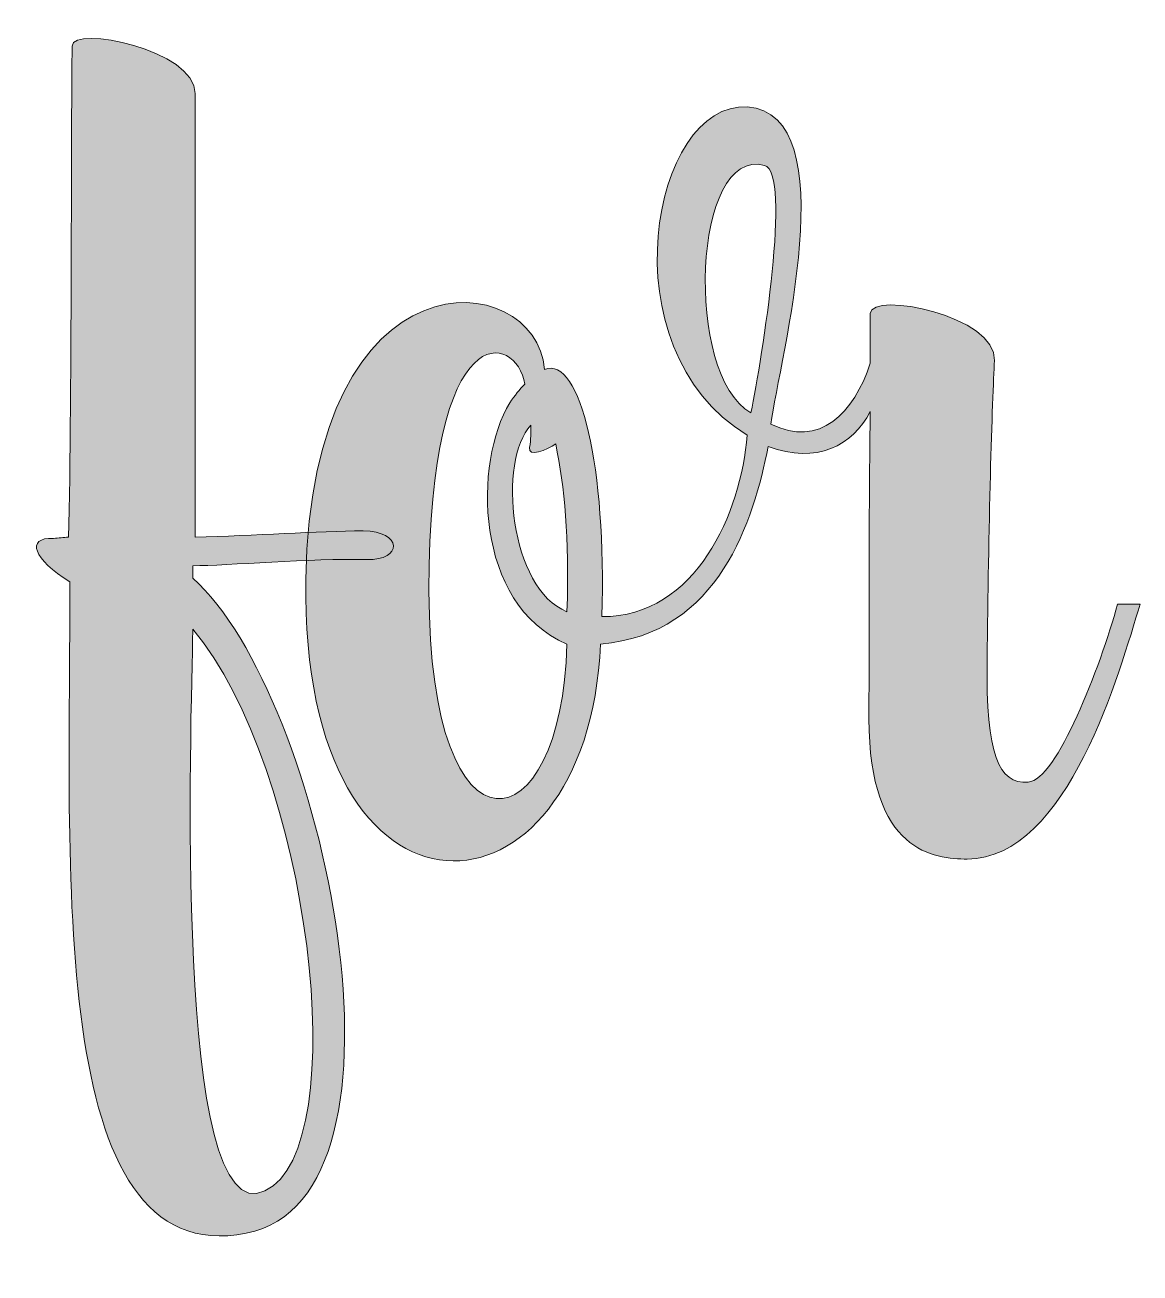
# Model space of a CAD drawing. Header units: inches. Extents: x 187 to 889, y -947 to -118.
# Drawn here: x 708.6 to 855.6, y -344 to -179.5 of the extents above; entities that cross this region are included whole.
import ezdxf

# ---------------------------------------------------------------- set-up
doc = ezdxf.new("R2010")
doc.units = ezdxf.units.IN
doc.header["$MEASUREMENT"] = 0
doc.layers.add('Layer 1', color=7, linetype='Continuous')

# ---------------------------------------------------------------- blocks, each defined once
blk = doc.blocks.new('block 3')
at = {"layer": 'Layer 1', "true_color": 0x040404}
h = blk.add_hatch(color=18, dxfattribs=at)
h.dxf.hatch_style = 2
edge = h.paths.add_edge_path()
edge.add_spline(control_points=[(712.35, -247.13), (713.01, -247.13), (713.66, -246.97), (714.32, -246.97), (714.81, -229.27), (714.64, -185.68), (714.81, -182.24), (714.81, -179.46), (731.03, -182.74), (731.03, -188.47), (731.03, -192.89), (731.03, -231.24), (731.03, -246.97), (738.73, -246.8), (747.25, -246.15), (753.15, -246.15), (758.39, -246.15), (758.39, -250.08), (753.64, -249.92), (746.27, -249.75), (735.29, -250.73), (730.7, -250.73), (730.7, -250.73), (730.7, -252.37), (730.7, -252.37), (747.91, -267.61), (762, -333.97), (737.75, -338.73), (711.04, -343.97), (714.64, -289.57), (714.48, -252.86), (709.73, -249.92), (708.58, -246.97), (712.35, -247.13)], knot_values=[0, 0, 0, 0, 1, 1, 1, 2, 2, 2, 3, 3, 3, 4, 4, 4, 5, 5, 5, 6, 6, 6, 7, 7, 7, 8, 8, 8, 9, 9, 9, 10, 10, 10, 11, 11, 11, 11], degree=3, periodic=1)
edge = h.paths.add_edge_path()
edge.add_spline(control_points=[(740.21, -333.15), (752.17, -327.42), (746.1, -277.44), (730.7, -259.09), (730.7, -259.09), (730.7, -259.26), (730.7, -259.26), (730.54, -270.73), (727.92, -339.05), (740.21, -333.15)], knot_values=[0, 0, 0, 0, 1, 1, 1, 2, 2, 2, 3, 3, 3, 3], degree=3, periodic=1)
h = blk.add_hatch(color=18, dxfattribs=at)
h.dxf.hatch_style = 2
edge = h.paths.add_edge_path()
edge.add_spline(control_points=[(784.44, -261.06), (782.8, -299.4), (744.79, -301.69), (745.61, -252.54), (746.26, -208.62), (775.92, -211.25), (777.07, -224.85), (781.82, -223.04), (785.26, -237.95), (784.61, -257.45), (797.06, -257.45), (802.96, -243.69), (803.78, -233.53), (784.93, -222.06), (791.32, -189.45), (803.78, -190.27), (816.88, -191.09), (808.04, -223.7), (806.89, -232.06), (813.28, -235.33), (817.87, -230.58), (820, -224.03), (820, -224.03), (820, -217.47), (820, -217.47), (820.16, -214.52), (836.71, -217.8), (836.38, -223.7), (836.06, -228.61), (835.56, -245.98), (835.4, -263.19), (835.24, -275.64), (836.88, -279.57), (840.81, -279.25), (844.58, -279.08), (850.31, -264.01), (852.6, -255.81), (852.6, -255.81), (855.55, -255.81), (855.55, -255.81), (852.93, -264.5), (846.05, -289.4), (832.78, -289.4), (828.52, -289.4), (819.83, -288.59), (819.83, -270.89), (819.83, -255.98), (819.83, -240.74), (820, -230.42), (817.7, -234.84), (812.95, -237.46), (806.56, -235), (804.6, -244.67), (800.17, -259.75), (784.44, -261.06)], knot_values=[0, 0, 0, 0, 1, 1, 1, 2, 2, 2, 3, 3, 3, 4, 4, 4, 5, 5, 5, 6, 6, 6, 7, 7, 7, 8, 8, 8, 9, 9, 9, 10, 10, 10, 11, 11, 11, 12, 12, 12, 13, 13, 13, 14, 14, 14, 15, 15, 15, 16, 16, 16, 17, 17, 17, 18, 18, 18, 18], degree=3, periodic=1)
edge = h.paths.add_edge_path()
edge.add_spline(control_points=[(761.83, -254.01), (761.83, -291.04), (779.36, -287.77), (780.02, -261.06), (767.73, -255.81), (767.73, -236.97), (772.48, -229.27), (773.14, -228.29), (773.79, -227.47), (774.45, -226.81), (773.46, -220.09), (761.83, -217.14), (761.83, -254.01)], knot_values=[0, 0, 0, 0, 1, 1, 1, 2, 2, 2, 3, 3, 3, 4, 4, 4, 4], degree=3, periodic=1)
edge = h.paths.add_edge_path()
edge.add_spline(control_points=[(775.27, -232.22), (770.84, -236.81), (772.48, -253.85), (780.02, -256.8), (780.35, -246.8), (779.69, -240.41), (778.54, -234.68), (777.4, -235.5), (774.77, -236.48), (775.1, -235.17), (775.27, -234.02), (775.27, -233.2), (775.27, -232.22)], knot_values=[0, 0, 0, 0, 1, 1, 1, 2, 2, 2, 3, 3, 3, 4, 4, 4, 4], degree=3, periodic=1)
edge = h.paths.add_edge_path()
edge.add_spline(control_points=[(806.07, -197.97), (796.57, -195.35), (795.42, -225.66), (804.27, -230.58), (805.74, -223.37), (809.67, -198.96), (806.07, -197.97)], knot_values=[0, 0, 0, 0, 1, 1, 1, 2, 2, 2, 2], degree=3, periodic=1)
at = {"layer": 'Layer 1', "lineweight": 0}
for points, knots in [([(712.35, -247.13), (713.01, -247.13), (713.66, -246.97), (714.32, -246.97), (714.81, -229.27), (714.64, -185.68), (714.81, -182.24), (714.81, -179.46), (731.03, -182.74), (731.03, -188.47), (731.03, -192.89), (731.03, -231.24), (731.03, -246.97), (738.73, -246.8), (747.25, -246.15), (753.15, -246.15), (758.39, -246.15), (758.39, -250.08), (753.64, -249.92), (746.27, -249.75), (735.29, -250.73), (730.7, -250.73), (730.7, -250.73), (730.7, -252.37), (730.7, -252.37), (747.91, -267.61), (762, -333.97), (737.75, -338.73), (711.04, -343.97), (714.64, -289.57), (714.48, -252.86), (709.73, -249.92), (708.58, -246.97), (712.35, -247.13)], [0, 0, 0, 0, 1, 1, 1, 2, 2, 2, 3, 3, 3, 4, 4, 4, 5, 5, 5, 6, 6, 6, 7, 7, 7, 8, 8, 8, 9, 9, 9, 10, 10, 10, 11, 11, 11, 11]), ([(784.44, -261.06), (782.8, -299.4), (744.79, -301.69), (745.61, -252.54), (746.26, -208.62), (775.92, -211.25), (777.07, -224.85), (781.82, -223.04), (785.26, -237.95), (784.61, -257.45), (797.06, -257.45), (802.96, -243.69), (803.78, -233.53), (784.93, -222.06), (791.32, -189.45), (803.78, -190.27), (816.88, -191.09), (808.04, -223.7), (806.89, -232.06), (813.28, -235.33), (817.87, -230.58), (820, -224.03), (820, -224.03), (820, -217.47), (820, -217.47), (820.16, -214.52), (836.71, -217.8), (836.38, -223.7), (836.06, -228.61), (835.56, -245.98), (835.4, -263.19), (835.24, -275.64), (836.88, -279.57), (840.81, -279.25), (844.58, -279.08), (850.31, -264.01), (852.6, -255.81), (852.6, -255.81), (855.55, -255.81), (855.55, -255.81), (852.93, -264.5), (846.05, -289.4), (832.78, -289.4), (828.52, -289.4), (819.83, -288.59), (819.83, -270.89), (819.83, -255.98), (819.83, -240.74), (820, -230.42), (817.7, -234.84), (812.95, -237.46), (806.56, -235), (804.6, -244.67), (800.17, -259.75), (784.44, -261.06)], [0, 0, 0, 0, 1, 1, 1, 2, 2, 2, 3, 3, 3, 4, 4, 4, 5, 5, 5, 6, 6, 6, 7, 7, 7, 8, 8, 8, 9, 9, 9, 10, 10, 10, 11, 11, 11, 12, 12, 12, 13, 13, 13, 14, 14, 14, 15, 15, 15, 16, 16, 16, 17, 17, 17, 18, 18, 18, 18]), ([(806.07, -197.97), (796.57, -195.35), (795.42, -225.66), (804.27, -230.58), (805.74, -223.37), (809.67, -198.96), (806.07, -197.97)], [0, 0, 0, 0, 1, 1, 1, 2, 2, 2, 2]), ([(761.83, -254.01), (761.83, -291.04), (779.36, -287.77), (780.02, -261.06), (767.73, -255.81), (767.73, -236.97), (772.48, -229.27), (773.14, -228.29), (773.79, -227.47), (774.45, -226.81), (773.46, -220.09), (761.83, -217.14), (761.83, -254.01)], [0, 0, 0, 0, 1, 1, 1, 2, 2, 2, 3, 3, 3, 4, 4, 4, 4]), ([(775.27, -232.22), (770.84, -236.81), (772.48, -253.85), (780.02, -256.8), (780.35, -246.8), (779.69, -240.41), (778.54, -234.68), (777.4, -235.5), (774.77, -236.48), (775.1, -235.17), (775.27, -234.02), (775.27, -233.2), (775.27, -232.22)], [0, 0, 0, 0, 1, 1, 1, 2, 2, 2, 3, 3, 3, 4, 4, 4, 4]), ([(740.21, -333.15), (752.17, -327.42), (746.1, -277.44), (730.7, -259.09), (730.7, -259.09), (730.7, -259.26), (730.7, -259.26), (730.54, -270.73), (727.92, -339.05), (740.21, -333.15)], [0, 0, 0, 0, 1, 1, 1, 2, 2, 2, 3, 3, 3, 3])]:
    blk.add_open_spline(points, degree=3, knots=knots, dxfattribs=at)
blk = doc.blocks.new('block 2')
at = {"layer": 'Layer 1'}
blk.add_blockref('block 3', (0, 0), dxfattribs=at)

msp = doc.modelspace()

# ---------------------------------------------------------------- block references
at = {"layer": 'Layer 1'}
msp.add_blockref('block 2', (0, 0), dxfattribs=at)

doc.saveas('drawing.dxf')
